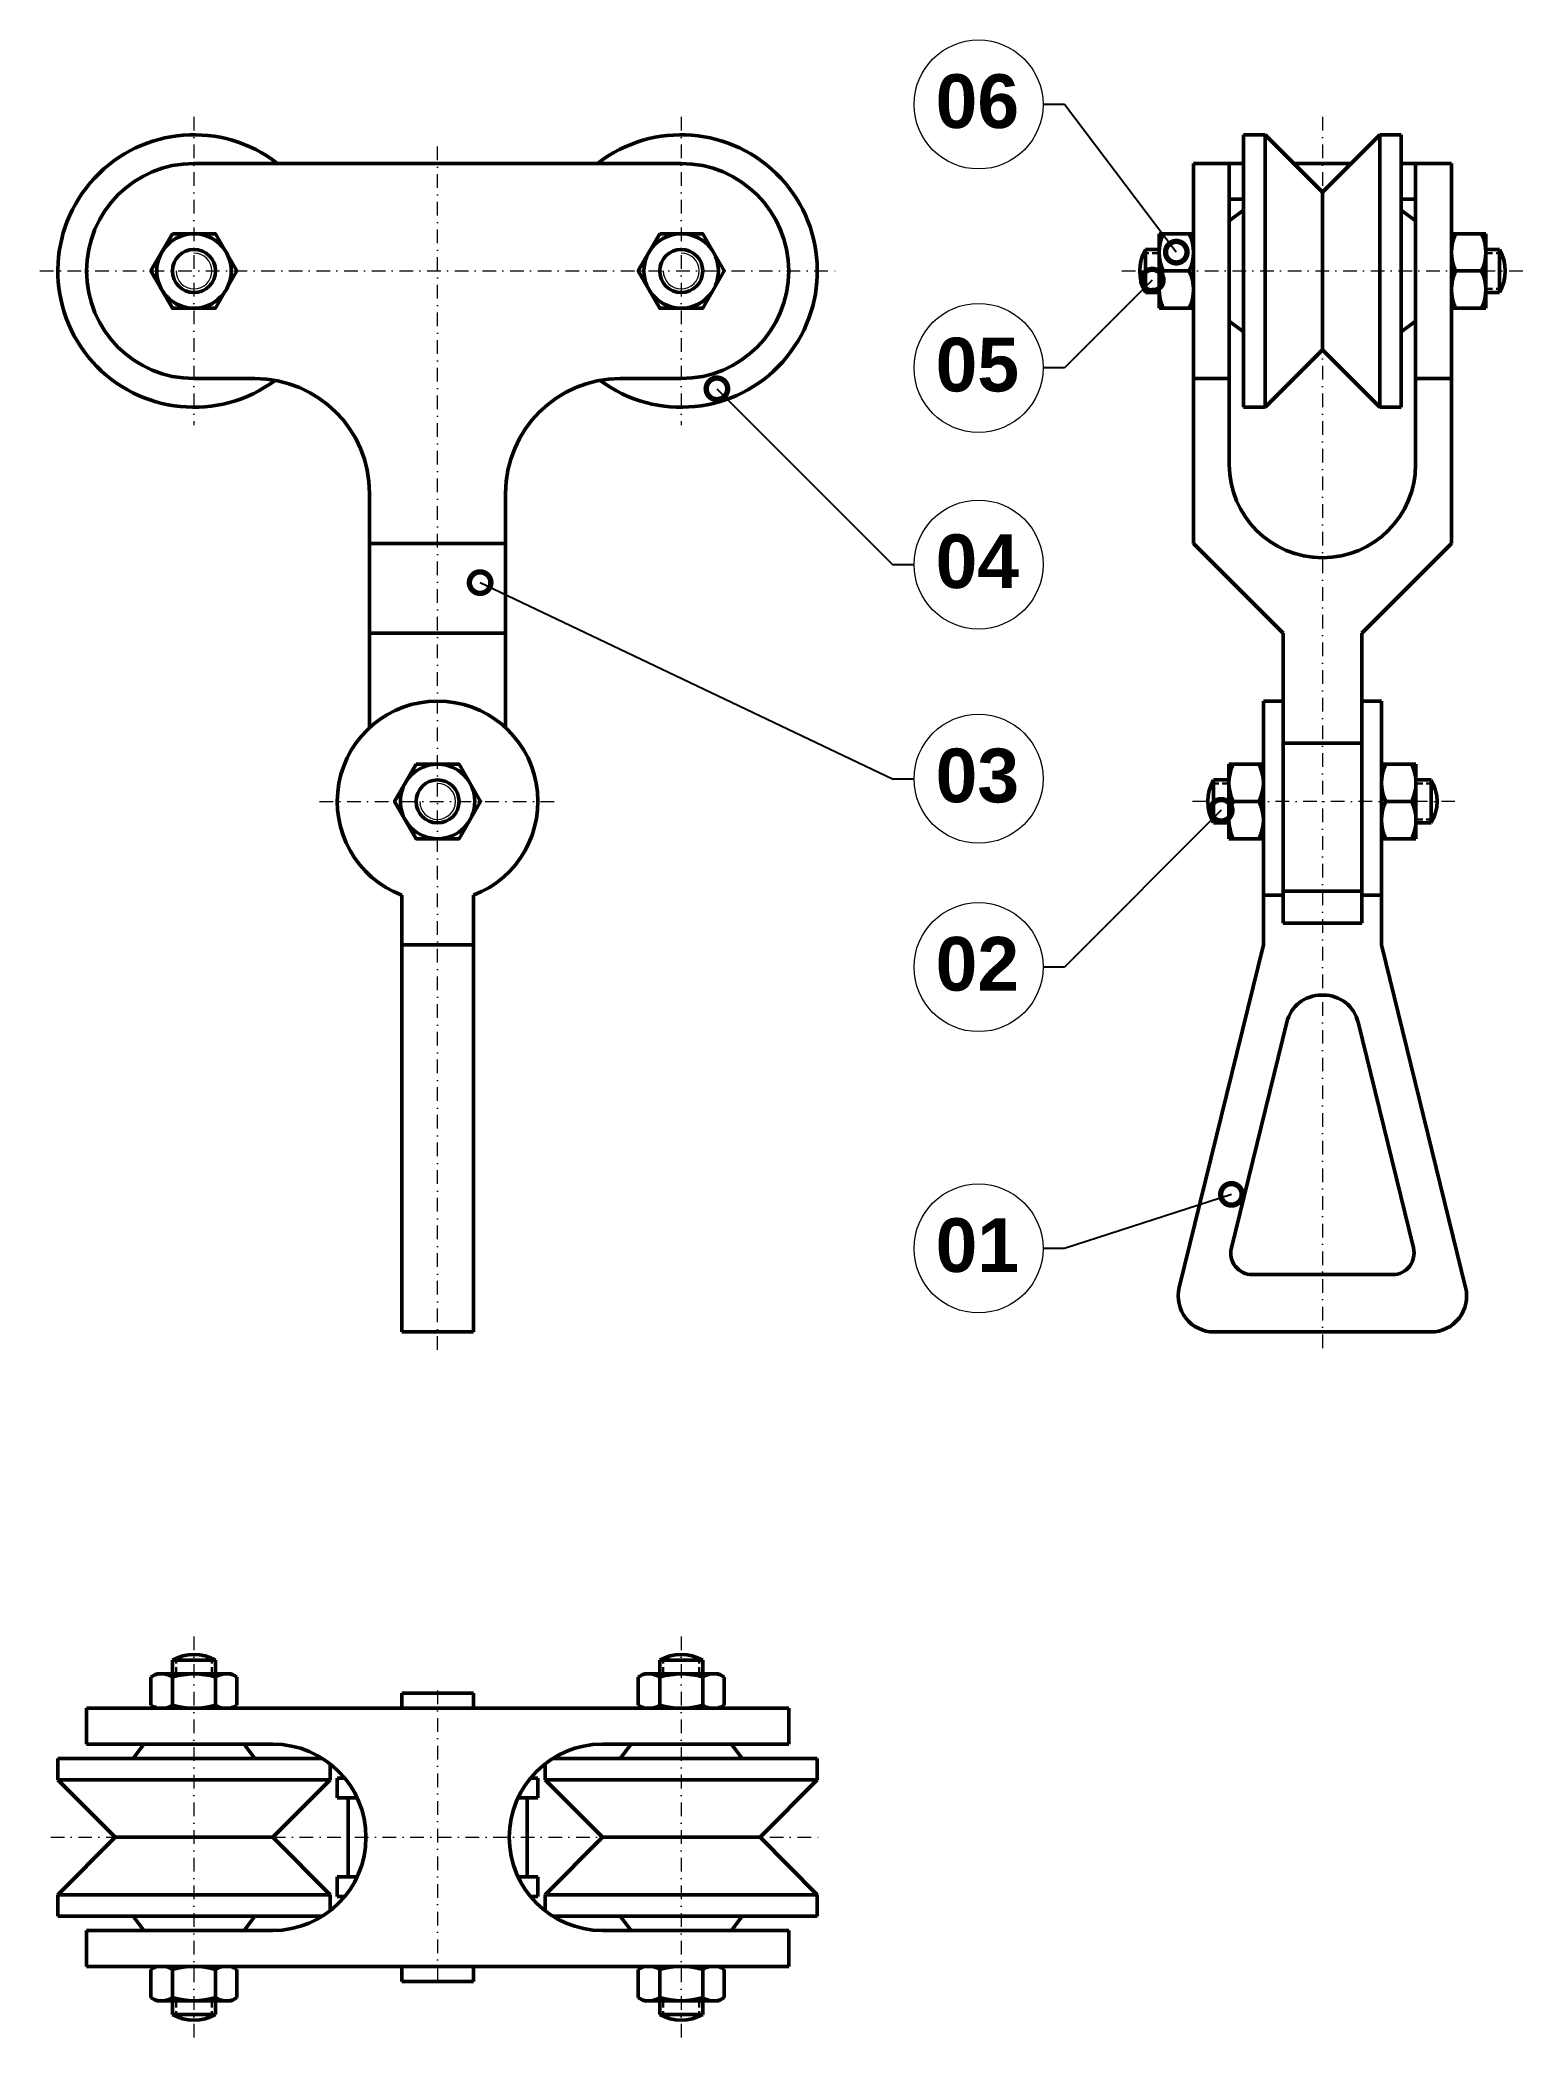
# Model space of a CAD drawing. Header units: millimetres. Extents: x 7417 to 7831, y 226 to 783.
import ezdxf
from ezdxf import colors
from ezdxf.entities.mleader import LeaderData, LeaderLine
from ezdxf.enums import TextEntityAlignment as Align
from ezdxf.math import Vec2, Vec3

# ---------------------------------------------------------------- set-up
doc = ezdxf.new("R2010")
doc.units = ezdxf.units.MM
doc.header["$LTSCALE"] = 0.3
doc.linetypes.add('DASHDOT', pattern=[25.4, 12.7, -6.35, 0, -6.35])
doc.linetypes.add('HIDDEN', pattern=[9.525, 6.35, -3.175])
for name, color, linetype, lineweight in [('contorno', 5, 'Continuous', 50), ('cotas', 7, 'Continuous', 9), ('linha centro', 52, 'DASHDOT', 9), ('tracejado', 251, 'HIDDEN', 30)]:
    doc.layers.add(name, color=color, linetype=linetype, lineweight=lineweight)
doc.layers.add('texto', color=102, linetype='Continuous')
doc.styles.get("Standard").update_dxf_attribs({"font": ''})
doc.styles.get('Standard').set_extended_font_data('Arial', bold=True)

# ---------------------------------------------------------------- blocks, each defined once
blk = doc.blocks.new('numero')
at = {"layer": 'cotas', "transparency": 16777216}
blk.add_circle((6, 0), 6, dxfattribs=at)
at = {"layer": 'texto', "transparency": 16777216}
blk.add_attdef('2', text='', height=5, dxfattribs=at).set_placement((5.89, -2.19), align=Align.CENTER)
blk = doc.blocks.new('_DotSmall')
at = {"color": 0, "linetype": 'ByBlock', "const_width": 0.5}
blk.add_lwpolyline([(-0.0625, 0, 1), (0.0625, 0, 1)], format="xyb", close=True, dxfattribs=at)

msp = doc.modelspace()

# ---------------------------------------------------------------- linework, layer by layer
at = {"layer": 'contorno'}
for p, q in [((7752.84, 718.68), (7752.84, 756.68)), ((7752.84, 756.68), (7758.84, 756.68)), ((7758.84, 718.68), (7758.84, 756.68)), ((7758.84, 756.68), (7774.84, 740.68)), ((7790.84, 756.68), (7774.84, 740.68)), ((7790.84, 718.68), (7790.84, 756.68)), ((7796.84, 756.68), (7790.84, 756.68)), ((7796.84, 718.68), (7796.84, 756.68)), ((7459.84, 748.68), (7595.84, 748.68)), ((7752.84, 748.68), (7738.84, 748.68)), ((7738.84, 642.68), (7738.84, 748.68)), ((7748.84, 664.68), (7748.84, 748.68)), ((7774.84, 748.68), (7766.84, 748.68)), ((7774.84, 748.68), (7782.84, 748.68)), ((7796.84, 748.68), (7810.84, 748.68)), ((7800.84, 664.68), (7800.84, 748.68)), ((7810.84, 642.68), (7810.84, 748.68)), ((7752.84, 738.68), (7748.84, 738.68)), ((7774.84, 740.68), (7774.84, 696.68)), ((7800.84, 738.68), (7796.84, 738.68)), ((7748.84, 732.68), (7752.84, 735.68)), ((7748.84, 718.68), (7748.84, 732.68)), ((7800.84, 732.68), (7796.84, 735.68)), ((7800.84, 718.68), (7800.84, 732.68)), ((7729.24, 708.29), (7729.24, 729.07)), ((7738.84, 729.07), (7729.24, 729.07)), ((7738.84, 708.29), (7738.84, 729.07)), ((7810.84, 708.29), (7810.84, 729.07)), ((7820.44, 729.07), (7810.84, 729.07)), ((7820.44, 708.29), (7820.44, 729.07)), ((7725.45, 724.68), (7729.24, 724.68)), ((7725.45, 724.68), (7725.45, 712.68)), ((7796.84, 723.68), (7796.84, 680.68)), ((7820.44, 724.68), (7824.23, 724.68)), ((7824.23, 724.68), (7824.23, 712.68)), ((7737.66, 718.68), (7730.42, 718.68)), ((7748.84, 718.68), (7748.84, 704.68)), ((7752.84, 718.68), (7752.84, 680.68)), ((7758.84, 718.68), (7758.84, 680.68)), ((7790.84, 718.68), (7790.84, 680.68)), ((7800.84, 718.68), (7800.84, 704.68)), ((7819.26, 718.68), (7812.02, 718.68)), ((7725.45, 712.68), (7729.24, 712.68)), ((7729.24, 708.29), (7738.84, 708.29)), ((7810.84, 708.29), (7820.44, 708.29)), ((7820.44, 712.68), (7824.23, 712.68)), ((7748.84, 704.68), (7752.84, 701.68)), ((7800.84, 704.68), (7796.84, 701.68)), ((7758.84, 680.68), (7774.84, 696.68)), ((7790.84, 680.68), (7774.84, 696.68)), ((7459.84, 688.68), (7476.84, 688.68)), ((7578.84, 688.68), (7595.84, 688.68)), ((7738.84, 688.68), (7748.84, 688.68)), ((7800.84, 688.68), (7810.84, 688.68)), ((7752.84, 680.68), (7758.84, 680.68)), ((7796.84, 680.68), (7790.84, 680.68)), ((7508.84, 591.25), (7508.84, 656.68)), ((7546.84, 591.25), (7546.84, 656.68)), ((7546.84, 642.68), (7508.84, 642.68)), ((7738.84, 642.68), (7763.84, 617.68)), ((7810.84, 642.68), (7785.84, 617.68)), ((7546.84, 617.68), (7508.84, 617.68)), ((7763.84, 545.68), (7763.84, 617.68)), ((7785.84, 545.68), (7785.84, 617.68)), ((7758.34, 530.68), (7758.34, 598.68)), ((7758.34, 598.68), (7763.84, 598.68)), ((7763.84, 598.68), (7763.84, 536.68)), ((7791.34, 598.68), (7785.84, 598.68)), ((7785.84, 598.68), (7785.84, 536.68)), ((7791.34, 530.68), (7791.34, 598.68)), ((7763.84, 586.93), (7785.84, 586.93)), ((7748.74, 560.29), (7748.74, 581.07)), ((7758.34, 581.07), (7748.74, 581.07)), ((7758.34, 560.29), (7758.34, 581.07)), ((7791.34, 560.29), (7791.34, 581.07)), ((7800.94, 581.07), (7791.34, 581.07)), ((7800.94, 560.29), (7800.94, 581.07)), ((7744.45, 576.68), (7748.74, 576.68)), ((7744.45, 576.68), (7744.45, 564.68)), ((7800.94, 576.68), (7805.23, 576.68)), ((7805.23, 576.68), (7805.23, 564.68)), ((7757.16, 570.68), (7749.92, 570.68)), ((7799.76, 570.68), (7792.52, 570.68)), ((7744.45, 564.68), (7748.74, 564.68)), ((7800.94, 564.68), (7805.23, 564.68)), ((7748.74, 560.29), (7758.34, 560.29)), ((7791.34, 560.29), (7800.94, 560.29)), ((7517.84, 422.68), (7517.84, 544.53)), ((7537.84, 422.68), (7537.84, 544.53)), ((7763.84, 544.53), (7758.34, 544.53)), ((7774.84, 545.68), (7763.84, 545.68)), ((7774.84, 545.68), (7785.84, 545.68)), ((7791.34, 544.53), (7785.84, 544.53)), ((7763.84, 536.68), (7774.84, 536.68)), ((7785.84, 536.68), (7774.84, 536.68)), ((7517.84, 530.68), (7537.84, 530.68)), ((7758.34, 530.68), (7734.88, 435.06)), ((7791.34, 530.68), (7814.8, 435.06)), ((7774.84, 516.68), (7774.59, 516.68)), ((7774.84, 516.68), (7775.09, 516.68)), ((7764.88, 509.06), (7749.43, 446.11)), ((7784.8, 509.06), (7800.25, 446.11)), ((7774.84, 438.68), (7755.26, 438.68)), ((7774.84, 438.68), (7794.42, 438.68)), ((7517.84, 422.68), (7537.84, 422.68)), ((7774.84, 422.68), (7744.59, 422.68)), ((7774.84, 422.68), (7805.09, 422.68)), ((7453.84, 327.28), (7453.84, 331.07)), ((7453.84, 331.07), (7465.84, 331.07)), ((7465.84, 327.28), (7465.84, 331.07)), ((7589.84, 327.28), (7589.84, 331.07)), ((7601.84, 331.07), (7589.84, 331.07)), ((7601.84, 327.28), (7601.84, 331.07)), ((7447.84, 326.39), (7449.37, 327.28)), ((7447.84, 318.56), (7447.84, 326.39)), ((7449.37, 327.28), (7459.84, 327.28)), ((7453.84, 318.56), (7453.84, 326.39)), ((7470.31, 327.28), (7459.84, 327.28)), ((7465.84, 318.56), (7465.84, 326.39)), ((7471.84, 326.39), (7470.31, 327.28)), ((7471.84, 318.56), (7471.84, 326.39)), ((7583.84, 326.39), (7585.37, 327.28)), ((7583.84, 318.56), (7583.84, 326.39)), ((7585.37, 327.28), (7595.84, 327.28)), ((7589.84, 318.56), (7589.84, 326.39)), ((7606.31, 327.28), (7595.84, 327.28)), ((7601.84, 318.56), (7601.84, 326.39)), ((7607.84, 326.39), (7606.31, 327.28)), ((7607.84, 318.56), (7607.84, 326.39)), ((7447.84, 318.56), (7448.61, 318.12)), ((7448.61, 318.12), (7449.37, 317.68)), ((7471.84, 318.56), (7470.31, 317.68)), ((7517.84, 321.93), (7517.84, 317.68)), ((7537.84, 321.93), (7517.84, 321.93)), ((7537.84, 321.93), (7537.84, 317.68)), ((7583.84, 318.56), (7585.37, 317.68)), ((7607.07, 318.12), (7606.31, 317.68)), ((7607.84, 318.56), (7607.07, 318.12)), ((7429.84, 317.68), (7429.84, 307.68)), ((7429.84, 317.68), (7625.84, 317.68)), ((7449.37, 317.68), (7459.84, 317.68)), ((7470.31, 317.68), (7459.84, 317.68)), ((7585.37, 317.68), (7595.84, 317.68)), ((7606.31, 317.68), (7595.84, 317.68)), ((7625.84, 317.68), (7625.84, 307.68)), ((7481.84, 307.68), (7429.84, 307.68)), ((7445.84, 307.68), (7442.84, 303.68)), ((7459.84, 307.68), (7445.84, 307.68)), ((7459.84, 307.68), (7473.84, 307.68)), ((7473.84, 307.68), (7476.84, 303.68)), ((7573.84, 307.68), (7625.84, 307.68)), ((7581.84, 307.68), (7578.84, 303.68)), ((7595.84, 307.68), (7581.84, 307.68)), ((7595.84, 307.68), (7609.84, 307.68)), ((7609.84, 307.68), (7612.84, 303.68)), ((7459.84, 303.68), (7421.84, 303.68)), ((7421.84, 303.68), (7421.84, 297.68)), ((7454.84, 303.68), (7495.7, 303.68)), ((7497.84, 302.17), (7497.84, 297.68)), ((7557.84, 302.17), (7557.84, 297.68)), ((7595.84, 303.68), (7559.98, 303.68)), ((7590.84, 303.68), (7633.84, 303.68)), ((7633.84, 303.68), (7633.84, 297.68)), ((7459.84, 297.68), (7421.84, 297.68)), ((7421.84, 297.68), (7437.84, 281.68)), ((7459.84, 297.68), (7497.84, 297.68)), ((7497.84, 297.68), (7481.84, 281.68)), ((7499.84, 298.18), (7499.84, 292.68)), ((7501.93, 298.18), (7499.84, 298.18)), ((7555.84, 298.18), (7553.75, 298.18)), ((7555.84, 298.18), (7555.84, 292.68)), ((7595.84, 297.68), (7557.84, 297.68)), ((7557.84, 297.68), (7573.84, 281.68)), ((7595.84, 297.68), (7633.84, 297.68)), ((7633.84, 297.68), (7617.84, 281.68)), ((7505.4, 292.68), (7499.84, 292.68)), ((7502.84, 292.68), (7502.84, 270.68)), ((7505.4, 292.68), (7502.84, 292.68)), ((7552.84, 292.68), (7550.28, 292.68)), ((7555.84, 292.68), (7550.28, 292.68)), ((7552.84, 292.68), (7552.84, 270.68)), ((7421.84, 265.68), (7437.84, 281.68)), ((7437.84, 281.68), (7481.84, 281.68)), ((7497.84, 265.68), (7481.84, 281.68)), ((7557.84, 265.68), (7573.84, 281.68)), ((7573.84, 281.68), (7617.84, 281.68)), ((7633.84, 265.68), (7617.84, 281.68)), ((7499.84, 270.68), (7499.84, 265.18)), ((7505.4, 270.68), (7499.84, 270.68)), ((7505.4, 270.68), (7502.84, 270.68)), ((7552.84, 270.68), (7550.28, 270.68)), ((7555.84, 270.68), (7550.28, 270.68)), ((7555.84, 270.68), (7555.84, 265.18)), ((7459.84, 265.68), (7421.84, 265.68)), ((7421.84, 259.68), (7421.84, 265.68)), ((7459.84, 265.68), (7497.84, 265.68)), ((7497.84, 261.19), (7497.84, 265.68)), ((7501.93, 265.18), (7499.84, 265.18)), ((7555.84, 265.18), (7553.75, 265.18)), ((7595.84, 265.68), (7557.84, 265.68)), ((7557.84, 261.19), (7557.84, 265.68)), ((7595.84, 265.68), (7633.84, 265.68)), ((7633.84, 259.68), (7633.84, 265.68)), ((7459.84, 259.68), (7421.84, 259.68)), ((7445.84, 255.68), (7442.84, 259.68)), ((7459.84, 259.68), (7495.7, 259.68)), ((7473.84, 255.68), (7476.84, 259.68)), ((7595.84, 259.68), (7559.98, 259.68)), ((7581.84, 255.68), (7578.84, 259.68)), ((7595.84, 259.68), (7633.84, 259.68)), ((7609.84, 255.68), (7612.84, 259.68)), ((7429.84, 255.68), (7429.84, 245.68)), ((7481.84, 255.68), (7429.84, 255.68)), ((7459.84, 255.68), (7445.84, 255.68)), ((7459.84, 255.68), (7473.84, 255.68)), ((7573.84, 255.68), (7625.84, 255.68)), ((7595.84, 255.68), (7581.84, 255.68)), ((7595.84, 255.68), (7609.84, 255.68)), ((7625.84, 255.68), (7625.84, 245.68)), ((7625.84, 245.68), (7429.84, 245.68)), ((7448.61, 245.24), (7449.37, 245.68)), ((7449.37, 245.68), (7459.84, 245.68)), ((7470.31, 245.68), (7459.84, 245.68)), ((7471.84, 244.79), (7470.31, 245.68)), ((7517.84, 241.43), (7517.84, 245.68)), ((7537.84, 241.43), (7537.84, 245.68)), ((7583.84, 244.79), (7585.37, 245.68)), ((7585.37, 245.68), (7595.84, 245.68)), ((7606.31, 245.68), (7595.84, 245.68)), ((7607.07, 245.24), (7606.31, 245.68)), ((7447.84, 244.79), (7448.61, 245.24)), ((7447.84, 244.79), (7447.84, 236.96)), ((7453.84, 244.79), (7453.84, 236.96)), ((7465.84, 244.79), (7465.84, 236.96)), ((7471.84, 244.79), (7471.84, 236.96)), ((7537.84, 241.43), (7517.84, 241.43)), ((7583.84, 244.79), (7583.84, 236.96)), ((7589.84, 244.79), (7589.84, 236.96)), ((7601.84, 244.79), (7601.84, 236.96)), ((7607.84, 244.79), (7607.07, 245.24)), ((7607.84, 244.79), (7607.84, 236.96)), ((7447.84, 236.96), (7449.37, 236.08)), ((7449.37, 236.08), (7459.84, 236.08)), ((7453.84, 236.08), (7453.84, 232.29)), ((7470.31, 236.08), (7459.84, 236.08)), ((7465.84, 236.08), (7465.84, 232.29)), ((7471.84, 236.96), (7470.31, 236.08)), ((7583.84, 236.96), (7585.37, 236.08)), ((7585.37, 236.08), (7595.84, 236.08)), ((7589.84, 236.08), (7589.84, 232.29)), ((7606.31, 236.08), (7595.84, 236.08)), ((7601.84, 236.08), (7601.84, 232.29)), ((7607.84, 236.96), (7606.31, 236.08)), ((7453.84, 232.29), (7465.84, 232.29)), ((7601.84, 232.29), (7589.84, 232.29))]:
    msp.add_line(p, q, dxfattribs=at)
for points in [[(7453.84, 729.07), (7447.84, 718.68), (7453.84, 708.29), (7465.84, 708.29), (7471.84, 718.68), (7465.84, 729.07)], [(7589.84, 729.07), (7583.84, 718.68), (7589.84, 708.29), (7601.84, 708.29), (7607.84, 718.68), (7601.84, 729.07)], [(7521.84, 581.07), (7515.84, 570.68), (7521.84, 560.29), (7533.84, 560.29), (7539.84, 570.68), (7533.84, 581.07)]]:
    msp.add_lwpolyline(points, close=True, dxfattribs=at)
for centre, radius in [((7459.84, 718.68), 10.39), ((7595.84, 718.68), 10.39), ((7459.84, 718.68), 6), ((7595.84, 718.68), 6), ((7527.84, 570.68), 10.39), ((7527.84, 570.68), 6)]:
    msp.add_circle(centre, radius, dxfattribs=at)
for centre, radius, start, end in [((7459.84, 718.68), 38, 52.1364, 306.6064), ((7595.84, 718.68), 38, 233.3936, 127.8636), ((7459.84, 718.68), 30, 90, 270), ((7595.84, 718.68), 30, 270, 90), ((7741.24, 723.88), 12, 154.3411, 205.6589), ((7726.84, 723.88), 12, 334.3411, 25.6589), ((7822.84, 723.88), 12, 154.3411, 205.6589), ((7808.44, 723.88), 12, 334.3411, 25.6589), ((7735.84, 718.68), 12, 150, 210), ((7813.84, 718.68), 12, 330, 30), ((7741.24, 713.48), 12, 154.3411, 205.6589), ((7726.84, 713.48), 12, 334.3411, 25.6589), ((7822.84, 713.48), 12, 154.3411, 205.6589), ((7808.44, 713.48), 12, 334.3411, 25.6589), ((7476.84, 656.68), 32, 0, 90), ((7578.84, 656.68), 32, 90, 180), ((7774.84, 664.68), 26, 180, 0), ((7527.84, 570.68), 28, 290.9248, 249.0752), ((7760.74, 575.88), 12, 154.3411, 205.6589), ((7746.34, 575.88), 12, 334.3411, 25.6589), ((7803.34, 575.88), 12, 154.3411, 205.6589), ((7788.94, 575.88), 12, 334.3411, 25.6589), ((7754.84, 570.68), 12, 150, 210), ((7794.84, 570.68), 12, 330, 30), ((7760.74, 565.48), 12, 154.3411, 205.6589), ((7746.34, 565.48), 12, 334.3411, 25.6589), ((7803.34, 565.48), 12, 154.3411, 205.6589), ((7788.94, 565.48), 12, 334.3411, 25.6589), ((7774.59, 506.68), 10, 90, 166.2137), ((7775.09, 506.68), 10, 13.7863, 90), ((7755.26, 444.68), 6, 166.2137, 270), ((7794.42, 444.68), 6, 270, 13.7863), ((7744.59, 432.68), 10, 166.2137, 270), ((7805.09, 432.68), 10, 270, 13.7863), ((7459.84, 320.68), 12, 60, 120), ((7595.84, 320.68), 12, 60, 120), ((7450.84, 322.08), 5.25, 98.3893, 115.168), ((7450.84, 322.08), 5.25, 55.168, 81.6107), ((7459.84, 306.5), 20.78, 73.2213, 106.7787), ((7468.84, 322.08), 5.25, 98.3893, 124.832), ((7468.84, 322.08), 5.25, 64.832, 81.6107), ((7586.84, 322.08), 5.25, 98.3893, 115.168), ((7586.84, 322.08), 5.25, 55.168, 81.6107), ((7595.84, 306.5), 20.78, 73.2213, 106.7787), ((7604.84, 322.08), 5.25, 98.3893, 124.832), ((7604.84, 322.08), 5.25, 64.832, 81.6107), ((7450.84, 322.88), 5.25, 244.832, 261.6107), ((7450.84, 322.88), 5.25, 278.3893, 304.832), ((7459.84, 338.46), 20.78, 253.2213, 286.7787), ((7468.84, 322.88), 5.25, 235.168, 261.6107), ((7468.84, 322.88), 5.25, 278.3893, 295.168), ((7586.84, 322.88), 5.25, 244.832, 261.6107), ((7586.84, 322.88), 5.25, 278.3893, 304.832), ((7595.84, 338.46), 20.78, 253.2213, 286.7787), ((7604.84, 322.88), 5.25, 235.168, 261.6107), ((7604.84, 322.88), 5.25, 278.3893, 295.168), ((7481.84, 281.68), 26, 270, 90), ((7573.84, 281.68), 26, 90, 270), ((7450.84, 240.48), 5.25, 98.3893, 115.168), ((7450.84, 240.48), 5.25, 55.168, 81.6107), ((7459.84, 224.9), 20.78, 73.2213, 106.7787), ((7468.84, 240.48), 5.25, 98.3893, 124.832), ((7468.84, 240.48), 5.25, 64.832, 81.6107), ((7586.84, 240.48), 5.25, 98.3893, 115.168), ((7586.84, 240.48), 5.25, 55.168, 81.6107), ((7595.84, 224.9), 20.78, 73.2213, 106.7787), ((7604.84, 240.48), 5.25, 98.3893, 124.832), ((7604.84, 240.48), 5.25, 64.832, 81.6107), ((7450.84, 241.28), 5.25, 244.832, 261.6107), ((7450.84, 241.28), 5.25, 278.3893, 304.832), ((7459.84, 256.86), 20.78, 253.2213, 286.7787), ((7468.84, 241.28), 5.25, 235.168, 261.6107), ((7468.84, 241.28), 5.25, 278.3893, 295.168), ((7586.84, 241.28), 5.25, 244.832, 261.6107), ((7586.84, 241.28), 5.25, 278.3893, 304.832), ((7595.84, 256.86), 20.78, 253.2213, 286.7787), ((7604.84, 241.28), 5.25, 235.168, 261.6107), ((7604.84, 241.28), 5.25, 278.3893, 295.168), ((7459.84, 242.68), 12, 240, 300), ((7595.84, 242.68), 12, 240, 300)]:
    msp.add_arc(centre, radius, start, end, dxfattribs=at)
at = {"layer": 'cotas', "color": 9}
for centre in [(7459.84, 718.68), (7595.84, 718.68), (7527.84, 570.68)]:
    msp.add_arc(centre, 5, 180, 90, dxfattribs=at)
at = {"layer": 'linha centro'}
for p, q in [((7459.84, 761.68), (7459.84, 675.68)), ((7595.84, 761.68), (7595.84, 675.68)), ((7774.84, 761.68), (7774.84, 417.68)), ((7527.84, 417.68), (7527.84, 753.68)), ((7416.84, 718.68), (7638.84, 718.68)), ((7718.84, 718.68), (7830.84, 718.68)), ((7494.84, 570.68), (7560.84, 570.68)), ((7811.84, 570.68), (7737.84, 570.68)), ((7459.84, 337.68), (7459.84, 225.68)), ((7595.84, 337.68), (7595.84, 225.68)), ((7527.84, 322.68), (7527.84, 240.68)), ((7419.84, 281.68), (7635.84, 281.68))]:
    msp.add_line(p, q, dxfattribs=at)
at = {"layer": 'tracejado'}
for p, q in [((7729.24, 723.68), (7725.45, 723.68)), ((7820.44, 723.68), (7824.23, 723.68)), ((7729.24, 713.68), (7725.45, 713.68)), ((7820.44, 713.68), (7824.23, 713.68)), ((7748.74, 575.68), (7744.45, 575.68)), ((7800.94, 575.68), (7805.23, 575.68)), ((7748.74, 565.68), (7744.45, 565.68)), ((7800.94, 565.68), (7805.23, 565.68)), ((7454.84, 327.28), (7454.84, 331.07)), ((7464.84, 327.28), (7464.84, 331.07)), ((7590.84, 327.28), (7590.84, 331.07)), ((7600.84, 327.28), (7600.84, 331.07)), ((7454.84, 236.08), (7454.84, 232.29)), ((7464.84, 236.08), (7464.84, 232.29)), ((7590.84, 236.08), (7590.84, 232.29)), ((7600.84, 236.08), (7600.84, 232.29))]:
    msp.add_line(p, q, dxfattribs=at)

# ---------------------------------------------------------------- leaders
at = {"layer": 'cotas'}
ml = msp.add_multileader_block('Standard', dxfattribs=at)
ml.set_content('numero', color=256, scale=3)
ml.set_attribute('2', '06', width=0)
ml.set_leader_properties()
ml.set_arrow_properties(name='DOTSMALL')
ml.build(insert=Vec2(0, 0))
ml.multileader.update_dxf_attribs({"dogleg_length": 2, "arrow_head_size": 12, "scale": 3, "block_connection_type": 1})
ctx = ml.context
ctx.base_point, ctx.scale, ctx.char_height, ctx.arrow_head_size, ctx.landing_gap_size, ctx.plane_origin = Vec3(7660.84, 765.14), 3, 12, 12, 6, Vec3(7734.04, 723.94)
ctx.attachment_type = 1
notes = []
notes.append((ctx, [(0, (1, 1, 0), (7702.84, 765.14), (-1, 0), 6, [(0, [(7734.04, 723.94)], 0, [])])]))
ctx.block.insert = Vec3(7660.84, 765.14)
ml = msp.add_multileader_block('Standard', dxfattribs=at)
ml.set_content('numero', color=256, scale=3)
ml.set_attribute('2', '05', width=0)
ml.set_leader_properties()
ml.set_arrow_properties(name='DOTSMALL')
ml.build(insert=Vec2(0, 0))
ml.multileader.update_dxf_attribs({"dogleg_length": 2, "arrow_head_size": 12, "scale": 3, "block_connection_type": 1})
ctx = ml.context
ctx.base_point, ctx.scale, ctx.char_height, ctx.arrow_head_size, ctx.landing_gap_size, ctx.plane_origin = Vec3(7660.84, 691.64), 3, 12, 12, 6, Vec3(7727.34, 716.15)
ctx.attachment_type = 1
notes.append((ctx, [(0, (1, 1, 0), (7702.84, 691.64), (-1, 0), 6, [(0, [(7727.34, 716.15)], 0, [])])]))
ctx.block.insert = Vec3(7660.84, 691.64)
ml = msp.add_multileader_block('Standard', dxfattribs=at)
ml.set_content('numero', color=256, scale=3)
ml.set_attribute('2', '04', width=0)
ml.set_leader_properties()
ml.set_arrow_properties(name='DOTSMALL')
ml.build(insert=Vec2(0, 0))
ml.multileader.update_dxf_attribs({"dogleg_length": 2, "arrow_head_size": 12, "scale": 3, "block_connection_type": 1})
ctx = ml.context
ctx.base_point, ctx.scale, ctx.char_height, ctx.arrow_head_size, ctx.landing_gap_size, ctx.plane_origin = Vec3(7660.84, 636.78), 3, 12, 12, 6, Vec3(7605.81, 685.81)
ctx.attachment_type = 1
notes.append((ctx, [(0, (1, 1, 0), (7654.84, 636.78), (1, 0), 6, [(0, [(7605.81, 685.81)], 0, [])])]))
ctx.block.insert = Vec3(7660.84, 636.78)
ml = msp.add_multileader_block('Standard', dxfattribs=at)
ml.set_content('numero', color=256, scale=3)
ml.set_attribute('2', '03', width=0)
ml.set_leader_properties()
ml.set_arrow_properties(name='DOTSMALL')
ml.build(insert=Vec2(0, 0))
ml.multileader.update_dxf_attribs({"dogleg_length": 2, "arrow_head_size": 12, "scale": 3, "block_connection_type": 1})
ctx = ml.context
ctx.base_point, ctx.scale, ctx.char_height, ctx.arrow_head_size, ctx.landing_gap_size, ctx.plane_origin = Vec3(7660.84, 577.01), 3, 12, 12, 6, Vec3(7539.71, 631.73)
ctx.attachment_type = 1
notes.append((ctx, [(0, (1, 1, 0), (7654.84, 577.01), (1, 0), 6, [(0, [(7539.71, 631.73)], 0, [])])]))
ctx.block.insert = Vec3(7660.84, 577.01)
ml = msp.add_multileader_block('Standard', dxfattribs=at)
ml.set_content('numero', color=256, scale=3)
ml.set_attribute('2', '02', width=0)
ml.set_leader_properties()
ml.set_arrow_properties(name='DOTSMALL')
ml.build(insert=Vec2(0, 0))
ml.multileader.update_dxf_attribs({"dogleg_length": 2, "arrow_head_size": 12, "scale": 3, "block_connection_type": 1})
ctx = ml.context
ctx.base_point, ctx.scale, ctx.char_height, ctx.arrow_head_size, ctx.landing_gap_size, ctx.plane_origin = Vec3(7660.84, 524.46), 3, 12, 12, 6, Vec3(7746.59, 568.22)
ctx.attachment_type = 1
notes.append((ctx, [(0, (1, 1, 0), (7702.84, 524.46), (-1, 0), 6, [(0, [(7746.59, 568.22)], 0, [])])]))
ctx.block.insert = Vec3(7660.84, 524.46)
ml = msp.add_multileader_block('Standard', dxfattribs=at)
ml.set_content('numero', color=256, scale=3)
ml.set_attribute('2', '01', width=0)
ml.set_leader_properties()
ml.set_arrow_properties(name='DOTSMALL')
ml.build(insert=Vec2(0, 0))
ml.multileader.update_dxf_attribs({"dogleg_length": 2, "arrow_head_size": 12, "scale": 3, "block_connection_type": 1})
ctx = ml.context
ctx.base_point, ctx.scale, ctx.char_height, ctx.arrow_head_size, ctx.landing_gap_size, ctx.plane_origin = Vec3(7660.84, 445.97), 3, 12, 12, 6, Vec3(7749.43, 461.06)
ctx.attachment_type = 1
notes.append((ctx, [(0, (1, 1, 0), (7702.84, 445.97), (-1, 0), 6, [(0, [(7749.43, 461.06)], 0, [])])]))
ctx.block.insert = Vec3(7660.84, 445.97)
for ctx, leaders in notes:
    for number, flags, end, landing, length, lines in leaders:
        leader = LeaderData()
        leader.index, (leader.has_last_leader_line, leader.has_dogleg_vector, leader.attachment_direction) = number, flags
        leader.last_leader_point, leader.dogleg_vector, leader.dogleg_length = Vec3(end), Vec3(landing), length
        for number, points, colour, breaks in lines:
            line = LeaderLine()
            line.index, line.vertices, line.color, line.breaks = number, Vec3.list(points), colors.encode_raw_color(colour), breaks
            leader.lines.append(line)
        ctx.leaders.append(leader)

doc.saveas('drawing.dxf')
